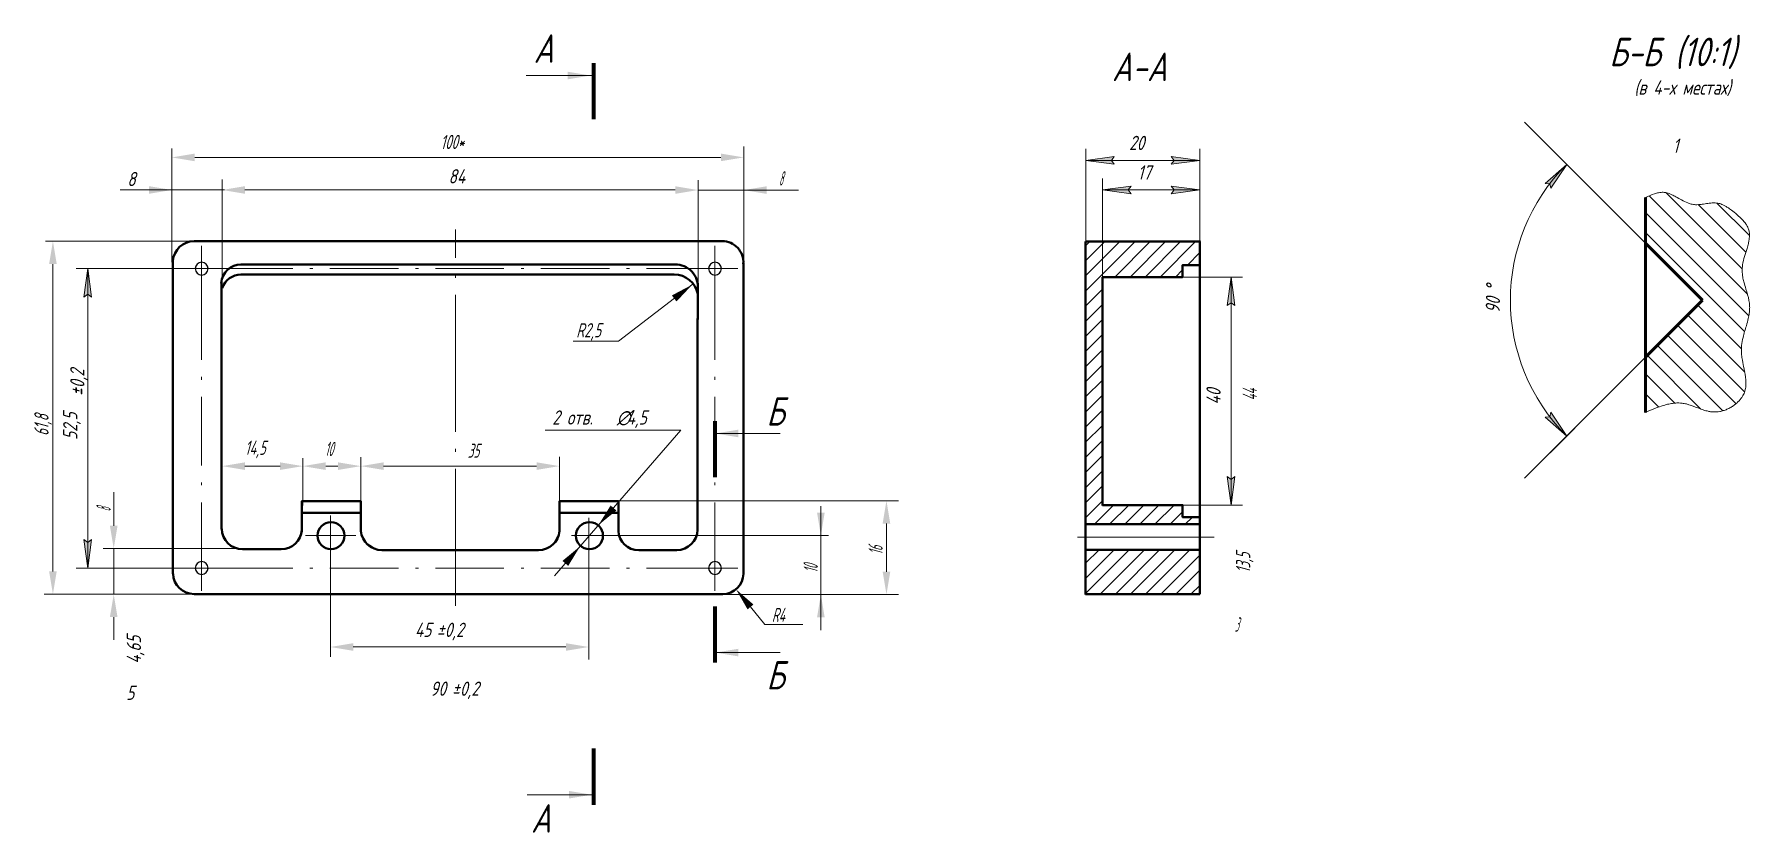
# Model space of a CAD drawing. Header units: millimetres. Extents: x 65 to 365, y 96 to 236.
import ezdxf

# ---------------------------------------------------------------- set-up
doc = ezdxf.new("R2010")
doc.units = ezdxf.units.MM
for name, pattern in [('K5LT32768', [0]), ('K5LT32770', [0]), ('K5LT32771', [0]), ('K5LT32773', [0]), ('K5LT32775', [30.5, 24, -3, 0.5, -3]), ('K5LT32778', [0]), ('K5LT32779', [0]), ('K5LT32787', [0]), ('K5LT32789', [30.5, 24, -3, 0.5, -3]), ('K5LT32790', [0]), ('K5LT32792', [18.5, 12, -3, 0.5, -3]), ('K5LT_THIN', [0])]:
    doc.linetypes.add(name, pattern=pattern)
doc.layers.add('ASHADE', color=7, linetype='Continuous')
doc.styles.add('KDIMTEXTSTYLE', font='GOST_AU.SHX', dxfattribs={"width": 0.96, "oblique": 15, "height": 5})
doc.styles.add('KTEXTSTYLE', font='GOST_AU.SHX', dxfattribs={"width": 0.96, "height": 5})
doc.dimstyles.new('KDIMSTYLE (1.00)', dxfattribs={"dimtxt": 5, "dimasz": 1, "dimexe": 2, "dimexo": 0, "dimgap": 1, "dimtad": 1, "dimtxsty": 'KDIMTEXTSTYLE', "dimsah": 1, "dimcen": 0, "dimdle": 1, "dimadec": 0, "dimazin": 0, "dimtfac": 0.667, "dimtmove": 0, "dimatfit": 3, "dimfxl": 1, "dimtvp": 1, "dimtolj": 1, "dimtzin": 0, "dimarcsym": 0})

# ---------------------------------------------------------------- blocks, each defined once
blk = doc.blocks.new('T0')
at = {"color": 7, "char_height": 2.5, "attachment_point": 1, "style": 'KTEXTSTYLE'}
for s, insert in [('\\H3.5;\\W0.965;\\Q15;\\Q15;\\H2.50;45', (131.36, 132.49)), ('\\H3.5;\\W0.965;\\Q15;\\Q15;\\H2.50;0,2', (136.59, 132.49)), ('\\H3.5;\\W0.965;\\Q15;\\Q15;\\H2.50;±', (135.2, 132.49))]:
    blk.add_mtext(s, dxfattribs=dict(at, insert=insert))
blk = doc.blocks.new('T1')
at = {"color": 7, "char_height": 2.5, "attachment_point": 1, "style": 'KTEXTSTYLE'}
for s, insert in [('\\H3.5;\\W0.965;\\Q15;\\Q15;\\H2.50;2 отв. ', (155.45, 169.72)), ('\\H3.5;\\W0.965;\\Q15;\\Q15;\\H2.50;∅', (166.76, 169.72)), ('\\H3.5;\\W0.965;\\Q15;\\Q15;\\H2.50;4,5', (168.48, 169.72))]:
    blk.add_mtext(s, dxfattribs=dict(at, insert=insert))
blk = doc.blocks.new('D2')
for points in [[(275.1, 188.1), (274.45, 193.1), (273.79, 188.1), (274.45, 188.6)], [(274.45, 153.1), (275.1, 158.1), (274.45, 157.6), (273.79, 158.1)]]:
    blk.add_hatch(color=7).paths.add_polyline_path(points)
at = {"color": 7, "linetype": 'K5LT_THIN', "lineweight": 18}
for p, q in [((265.97, 193.1), (276.45, 193.1)), ((273.79, 188.1), (274.45, 193.1)), ((274.45, 193.1), (275.1, 188.1)), ((274.45, 188.6), (273.79, 188.1)), ((275.1, 188.1), (274.45, 188.6)), ((274.45, 153.1), (273.79, 158.1)), ((273.79, 158.1), (274.45, 157.6)), ((274.45, 157.6), (275.1, 158.1)), ((275.1, 158.1), (274.45, 153.1)), ((265.97, 153.1), (276.45, 153.1))]:
    blk.add_line(p, q, dxfattribs=at)
blk.add_wipeout([(273.45, 170.73), (269.69, 170.73), (269.69, 175.28), (273.45, 175.28)])
blk.add_line((274.45, 193.1), (274.45, 153.1), dxfattribs=at)
at = {"color": 7, "insert": (270.14, 170.73), "char_height": 2.5, "attachment_point": 1, "rotation": 90, "style": 'KTEXTSTYLE'}
blk.add_mtext('\\H3.5;\\W0.965;\\Q15;\\Q15;\\H2.50;40', dxfattribs=at)
blk = doc.blocks.new('KDIMARROW_01')
blk.add_hatch(color=0).paths.add_polyline_path([(-5, -0.66), (0, 0), (-5, 0.66), (-4.5, 0)])
at = {"color": 0, "linetype": 'K5LT_THIN', "lineweight": 18}
for p, q in [((-4.5, 0), (-5, 0.66)), ((-5, 0.66), (0, 0)), ((0, 0), (-5, -0.66)), ((-5, -0.66), (-4.5, 0))]:
    blk.add_line(p, q, dxfattribs=at)
at = {"layer": 'ASHADE', "color": 0, "linetype": 'K5LT_THIN', "lineweight": 18}
blk.add_line((0, 0), (-1, 0), dxfattribs=at)
blk = doc.blocks.new('D4')
for points in [[(253.47, 213.55), (253.97, 214.21), (248.97, 213.55), (253.97, 212.9)], [(268.97, 213.55), (263.97, 214.21), (264.47, 213.55), (263.97, 212.9)]]:
    blk.add_hatch(color=7).paths.add_polyline_path(points)
at = {"color": 7, "linetype": 'K5LT_THIN', "lineweight": 18}
for p, q in [((248.97, 199.3), (248.97, 215.55)), ((248.97, 213.55), (253.97, 214.21)), ((253.97, 212.9), (248.97, 213.55)), ((253.97, 214.21), (253.47, 213.55)), ((253.47, 213.55), (253.97, 212.9)), ((264.47, 213.55), (263.97, 214.21)), ((263.97, 214.21), (268.97, 213.55)), ((268.97, 213.55), (263.97, 212.9)), ((263.97, 212.9), (264.47, 213.55)), ((268.97, 198.85), (268.97, 215.55))]:
    blk.add_line(p, q, dxfattribs=at)
blk.add_wipeout([(256.59, 214.55), (256.59, 218.31), (261.15, 218.31), (261.15, 214.55)])
blk.add_line((268.97, 213.55), (248.97, 213.55), dxfattribs=at)
at = {"color": 7, "insert": (256.59, 217.86), "char_height": 2.5, "attachment_point": 1, "style": 'KTEXTSTYLE'}
blk.add_mtext('\\H3.5;\\W0.965;\\Q15;\\Q15;\\H2.50;20', dxfattribs=at)
blk = doc.blocks.new('D5')
at = {"color": 7, "linetype": 'K5LT_THIN', "lineweight": 18}
for p, q in [((251.94, 193.1), (251.94, 210.36)), ((268.97, 199.13), (268.97, 210.36))]:
    blk.add_line(p, q, dxfattribs=at)
blk.add_wipeout([(258.08, 209.36), (258.08, 213.12), (262.64, 213.12), (262.64, 209.36)])
for points in [[(256.44, 208.36), (256.94, 209.02), (251.94, 208.36), (256.94, 207.71)], [(263.97, 207.71), (268.97, 208.36), (263.97, 209.02), (264.47, 208.36)]]:
    blk.add_hatch(color=7).paths.add_polyline_path(points)
for p, q in [((251.94, 208.36), (256.94, 209.02)), ((256.94, 207.71), (251.94, 208.36)), ((251.94, 208.36), (268.97, 208.36)), ((256.94, 209.02), (256.44, 208.36)), ((256.44, 208.36), (256.94, 207.71)), ((264.47, 208.36), (263.97, 209.02)), ((263.97, 209.02), (268.97, 208.36)), ((268.97, 208.36), (263.97, 207.71)), ((263.97, 207.71), (264.47, 208.36))]:
    blk.add_line(p, q, dxfattribs=at)
at = {"color": 7, "insert": (258.08, 212.67), "char_height": 2.5, "attachment_point": 1, "style": 'KTEXTSTYLE'}
blk.add_mtext('\\H3.5;\\W0.965;\\Q15;\\Q15;\\H2.50;17', dxfattribs=at)
blk = doc.blocks.new('D6')
for points in [[(74.65, 189.57), (74, 194.57), (73.34, 189.57), (74, 190.07)], [(74, 142.07), (74.65, 147.07), (74, 146.57), (73.34, 147.07)]]:
    blk.add_hatch(color=7).paths.add_polyline_path(points)
at = {"color": 7, "linetype": 'K5LT_THIN', "lineweight": 18}
for p, q in [((92.84, 194.57), (72, 194.57)), ((73.34, 189.57), (74, 194.57)), ((74, 194.57), (74.65, 189.57)), ((74, 190.07), (73.34, 189.57)), ((74.65, 189.57), (74, 190.07)), ((74, 142.07), (73.34, 147.07)), ((73.34, 147.07), (74, 146.57)), ((74, 146.57), (74.65, 147.07)), ((74.65, 147.07), (74, 142.07)), ((92.84, 142.07), (72, 142.07))]:
    blk.add_line(p, q, dxfattribs=at)
blk.add_wipeout([(73, 164.53), (69.24, 164.53), (69.24, 171.82), (73, 171.82)])
blk.add_line((74, 142.07), (74, 194.57), dxfattribs=at)
at = {"color": 7, "insert": (69.69, 164.53), "char_height": 2.5, "attachment_point": 1, "rotation": 90, "style": 'KTEXTSTYLE'}
blk.add_mtext('\\H3.5;\\W0.965;\\Q15;\\Q15;\\H2.50;52,5', dxfattribs=at)
blk = doc.blocks.new('T2')
at = {"color": 7, "char_height": 2.5, "attachment_point": 1, "rotation": 90, "style": 'KTEXTSTYLE'}
for s, insert in [('\\H3.5;\\W0.965;\\Q15;\\Q15;\\H2.50;0,2', (70.93, 173.62)), ('\\H3.5;\\W0.965;\\Q15;\\Q15;\\H2.50;±', (70.93, 172.23))]:
    blk.add_mtext(s, dxfattribs=dict(at, insert=insert))
blk = doc.blocks.new('T3')
at = {"color": 7, "char_height": 2.5, "attachment_point": 1, "style": 'KTEXTSTYLE'}
for s, insert in [('\\H3.5;\\W0.965;\\Q15;\\Q15;\\H2.50;90', (134.04, 122.17)), ('\\H3.5;\\W0.965;\\Q15;\\Q15;\\H2.50;±', (137.87, 122.17)), ('\\H3.5;\\W0.965;\\Q15;\\Q15;\\H2.50;0,2', (139.26, 122.17))]:
    blk.add_mtext(s, dxfattribs=dict(at, insert=insert))
blk = doc.blocks.new('T4')
at = {"color": 7, "attachment_point": 1, "style": 'KTEXTSTYLE'}
for s, insert, char_height in [('\\H3.5;\\W0.965;\\Q15;\\Q15;\\H5.00;Б-Б (10:1)', (340.77, 235.06), 5), ('\\H3.5;\\W0.965;\\Q15;\\Q15;\\H2.50;(в 4-х местах)', (345.16, 227.57), 2.5)]:
    blk.add_mtext(s, dxfattribs=dict(at, insert=insert, char_height=char_height))
blk = doc.blocks.new('D9')
for points in [[(330.51, 208.65), (333.3, 212.84), (329.51, 209.51), (330.34, 209.46)], [(333.3, 165.21), (330.51, 169.41), (330.34, 168.6), (329.51, 168.54)]]:
    blk.add_hatch(color=7).paths.add_polyline_path(points)
at = {"color": 7, "linetype": 'K5LT_THIN', "lineweight": 18}
for p, q in [((325.91, 220.24), (334.72, 211.43)), ((329.51, 209.51), (333.3, 212.84)), ((333.3, 212.84), (330.51, 208.65)), ((330.34, 209.46), (329.51, 209.51)), ((330.51, 208.65), (330.34, 209.46)), ((329.51, 168.54), (330.34, 168.6)), ((333.3, 165.21), (329.51, 168.54)), ((330.34, 168.6), (330.51, 169.41)), ((330.51, 169.41), (333.3, 165.21)), ((325.91, 157.81), (334.72, 166.62))]:
    blk.add_line(p, q, dxfattribs=at)
blk.add_wipeout([(322.39, 186.73), (318.64, 186.79), (318.74, 192.37), (322.49, 192.3)])
blk.add_arc((357.12, 189.03), 33.68, 135, 225, dxfattribs=at)
at = {"color": 7, "char_height": 2.5, "attachment_point": 1, "rotation": 89, "style": 'KTEXTSTYLE'}
for s, insert in [('\\H3.5;\\W0.965;\\Q15;\\Q15;\\H2.50;90', (319.08, 186.79)), ('\\H3.5;\\W0.965;\\Q15;\\Q15;\\H2.50;°', (319.15, 190.62))]:
    blk.add_mtext(s, dxfattribs=dict(at, insert=insert))

msp = doc.modelspace()

# ---------------------------------------------------------------- hatches: boundary and pattern name
for points in [[(158.171, 229.093), (158.171, 227.759), (162.171, 228.426)], [(92.752, 214.738), (92.752, 213.405), (88.752, 214.071)], [(185.02, 214.738), (185.02, 213.405), (189.02, 214.071)], [(84.752, 209.029), (84.752, 207.696), (88.752, 208.363)], [(101.563, 209.029), (101.563, 207.696), (97.563, 208.363)], [(177.008, 209.008), (177.008, 207.675), (181.008, 208.342)], [(193.019, 209.008), (193.019, 207.675), (189.019, 208.342)], [(67.233, 195.379), (68.566, 195.379), (67.899, 199.379)], [(176.417, 189.869), (177.224, 188.807), (180.005, 191.759)], [(188.069, 166.334), (188.069, 165.001), (184.069, 165.668)], [(101.563, 160.608), (101.563, 159.274), (97.563, 159.941)], [(107.721, 160.608), (107.721, 159.274), (111.721, 159.941)], [(115.721, 160.608), (115.721, 159.274), (111.721, 159.941)], [(117.881, 160.608), (117.881, 159.274), (121.881, 159.941)], [(125.881, 160.608), (125.881, 159.274), (121.881, 159.941)], [(152.691, 160.608), (152.691, 159.274), (156.691, 159.941)], [(213.375, 149.88), (214.709, 149.88), (214.042, 153.88)], [(166.684, 152.164), (165.683, 153.045), (163.541, 149.602)], [(201.874, 151.786), (203.207, 151.786), (202.541, 147.786)], [(77.892, 149.473), (79.226, 149.473), (78.559, 145.473)], [(157.233, 143.321), (158.242, 142.449), (160.353, 145.912)], [(67.233, 141.487), (68.566, 141.487), (67.899, 137.487)], [(213.375, 141.424), (214.709, 141.424), (214.042, 137.424)], [(77.892, 133.487), (79.226, 133.487), (78.559, 137.487)], [(190.719, 135.676), (189.688, 134.83), (187.666, 138.345)], [(201.875, 133.424), (203.208, 133.424), (202.542, 137.424)], [(120.551, 128.896), (120.551, 127.563), (116.551, 128.229)], [(157.854, 128.896), (157.854, 127.563), (161.854, 128.229)], [(188.069, 127.917), (188.069, 126.584), (184.069, 127.251)], [(158.354, 102.999), (158.354, 101.665), (162.354, 102.332)]]:
    msp.add_hatch(color=7).paths.add_polyline_path(points)
h = msp.add_hatch()
h.set_pattern_fill('', angle=-90, style=0, pattern_type=0)
h.set_pattern_definition([(-45, (0, 0), (1.767767, 1.767767), [])])
h.paths.add_polyline_path([(347.119, 207.05), (347.153, 207.065), (347.204, 207.088), (347.28, 207.122), (347.395, 207.173), (347.565, 207.249), (347.822, 207.36), (348.205, 207.517), (348.777, 207.721), (349.626, 207.92), (350.39, 207.94), (350.473, 207.931), (350.639, 207.905), (350.968, 207.828), (351.621, 207.59), (352.349, 207.226), (352.715, 207.021), (352.901, 206.915), (353.007, 206.854), (353.102, 206.8), (353.23, 206.727), (353.415, 206.623), (353.692, 206.472), (354.11, 206.262), (354.745, 205.999), (355.515, 205.811), (355.612, 205.799), (355.807, 205.783), (356.202, 205.777), (356.949, 205.838), (357.325, 205.889), (357.515, 205.918), (357.615, 205.933), (357.687, 205.944), (357.779, 205.958), (357.911, 205.978), (358.106, 206.006), (358.397, 206.043), (358.828, 206.082), (359.462, 206.082), (359.778, 206.044), (359.849, 206.031), (359.99, 206.001), (360.268, 205.923), (360.812, 205.704), (361.86, 205.068), (362.477, 204.6), (362.614, 204.491), (362.677, 204.441), (362.802, 204.34), (363.05, 204.135), (363.463, 203.776), (364.012, 203.247), (364.692, 202.429), (365.241, 201.293), (365.266, 201.195), (365.305, 200.998), (365.347, 200.597), (365.307, 199.766), (365.041, 198.524), (364.853, 197.881), (364.75, 197.546), (364.688, 197.347), (364.634, 197.172), (364.567, 196.952), (364.475, 196.639), (364.348, 196.176), (364.193, 195.488), (364.074, 194.475), (364.071, 194.337), (364.075, 194.062), (364.119, 193.515), (364.32, 192.433), (364.534, 191.635), (364.653, 191.235), (364.716, 191.025), (364.758, 190.889), (364.802, 190.743), (364.863, 190.542), (364.949, 190.249), (365.07, 189.813), (365.226, 189.165), (365.369, 188.195), (365.383, 187.939), (365.386, 187.799), (365.382, 187.519), (365.339, 186.96), (365.14, 185.838), (364.892, 184.884), (364.751, 184.398), (364.675, 184.138), (364.622, 183.961), (364.565, 183.767), (364.488, 183.501), (364.379, 183.112), (364.23, 182.533), (364.049, 181.661), (363.928, 180.335), (363.928, 180.255), (363.93, 180.096), (363.946, 179.778), (364.009, 179.138), (364.167, 178.175), (364.262, 177.688), (364.315, 177.429), (364.351, 177.254), (364.391, 177.063), (364.444, 176.801), (364.518, 176.42), (364.615, 175.859), (364.713, 175.034), (364.699, 173.838), (364.393, 172.685), (364.338, 172.565), (364.215, 172.328), (363.919, 171.869), (363.157, 171.029), (361.583, 169.984), (359.861, 169.469), (359.356, 169.432), (359.236, 169.432), (358.997, 169.44), (358.524, 169.49), (357.594, 169.7), (356.789, 169.967), (356.388, 170.116), (356.182, 170.195), (356.06, 170.241), (355.945, 170.285), (355.792, 170.344), (355.57, 170.427), (355.241, 170.547), (354.751, 170.71), (354.014, 170.901), (353.747, 170.949), (353.626, 170.967), (353.383, 170.994), (352.895, 171.017), (351.913, 170.954), (349.93, 170.478), (348.458, 169.929), (347.721, 169.62), (347.351, 169.462), (347.167, 169.383), (347.119, 169.362), (347.119, 179.025), (357.119, 189.025), (347.119, 199.025)])

# ---------------------------------------------------------------- linework, layer by layer
at = {"color": 7, "linetype": 'K5LT32768', "lineweight": 18}
for p, q in [((162.472, 228.426), (150.844, 228.426)), ((98.009, 208.363), (79.681, 208.363)), ((97.563, 197.282), (97.563, 191.459)), ((88.813, 186.497), (88.844, 178.48)), ((180.959, 185.037), (180.959, 173.367)), ((180.935, 174.012), (180.935, 161.972)), ((177.961, 166.273), (154.185, 166.273)), ((155.826, 140.684), (177.961, 166.273)), ((181.001, 158.992), (181.001, 163.12)), ((88.98, 141.289), (88.98, 158.314)), ((89.035, 141.502), (89.035, 158.319)), ((156.696, 154.69), (156.696, 153.919)), ((188.968, 141.724), (188.968, 154.493)), ((111.649, 148.932), (111.595, 151.365)), ((121.889, 151.392), (121.889, 148.424)), ((156.763, 148.397), (156.736, 151.392)), ((161.881, 144.414), (161.881, 150.874)), ((167.087, 151.445), (167.087, 148.21)), ((202.541, 145.407), (202.541, 152.893)), ((112.162, 147.753), (121.021, 147.753)), ((121.889, 148.424), (122.826, 146.472)), ((155.556, 146.124), (156.763, 148.397)), ((164.969, 147.789), (158.793, 147.789)), ((164.145, 147.786), (203.908, 147.786)), ((167.087, 148.21), (167.97, 146.231)), ((122.826, 146.472), (124.946, 145.162)), ((124.946, 145.162), (153.548, 145.215)), ((153.548, 145.215), (155.556, 146.124)), ((117.767, 137.51), (92.539, 137.51)), ((117.658, 137.515), (92.758, 137.515)), ((180.447, 137.635), (97.462, 137.635)), ((153.975, 137.574), (185.932, 137.574)), ((162.67, 102.328), (151.042, 102.328))]:
    msp.add_line(p, q, dxfattribs=at)
at = {"color": 7, "linetype": 'K5LT32778', "lineweight": 18}
for p, q in [((88.752, 195.681), (88.752, 215.66)), ((92.752, 214.071), (185.02, 214.071)), ((189.02, 195.681), (189.02, 215.975)), ((97.563, 195.847), (97.563, 210.181)), ((101.563, 208.363), (177.009, 208.363)), ((180.978, 208.342), (198.632, 208.342)), ((181.009, 191.854), (181.009, 210.081)), ((88.752, 197.844), (88.752, 206.613)), ((92.487, 199.379), (66.574, 199.379)), ((67.899, 141.487), (67.899, 195.379)), ((180.167, 191.882), (167.079, 181.879)), ((167.079, 181.879), (159.085, 181.879)), ((97.563, 153.016), (97.563, 160.121)), ((97.569, 153.917), (97.569, 160.738)), ((101.563, 159.941), (107.721, 159.941)), ((111.721, 153.016), (111.721, 161.348)), ((111.721, 154.014), (111.721, 160.121)), ((115.721, 159.941), (117.881, 159.941)), ((121.881, 153.848), (121.881, 161.537)), ((121.881, 154.014), (121.881, 160.121)), ((125.881, 159.941), (152.691, 159.941)), ((156.691, 153.848), (156.691, 161.556)), ((78.559, 149.473), (78.559, 155.394)), ((166.238, 153.88), (216.145, 153.88)), ((116.551, 151.284), (116.551, 126.499)), ((202.542, 149.807), (202.542, 151.706)), ((214.042, 141.424), (214.042, 149.88)), ((104.979, 145.473), (76.731, 145.473)), ((78.559, 137.487), (78.559, 145.473)), ((161.881, 144.519), (161.862, 126.043)), ((202.542, 131.152), (202.542, 145.807)), ((92.654, 137.487), (66.393, 137.487)), ((102.981, 137.487), (73.382, 137.487)), ((104.979, 137.487), (78.379, 137.487)), ((165.616, 137.424), (216.145, 137.424)), ((78.559, 133.487), (78.559, 129.487)), ((190.204, 135.253), (192.741, 132.161)), ((192.741, 132.161), (199.366, 132.161)), ((120.551, 128.229), (157.854, 128.229))]:
    msp.add_line(p, q, dxfattribs=at)
at = {"color": 7, "linetype": 'K5LT32775', "lineweight": 18}
msp.add_line((138.475, 135.454), (138.475, 201.449), dxfattribs=at)
at = {"color": 7, "linetype": 'K5LT32787', "lineweight": 9}
for p, q in [((270.958, 193.101), (257.571, 193.101)), ((248.966, 178.904), (248.966, 189.329)), ((248.966, 184.467), (248.966, 160.743)), ((183.768, 165.668), (195.396, 165.668)), ((265.966, 153.101), (256.309, 153.101)), ((183.768, 127.251), (195.396, 127.251))]:
    msp.add_line(p, q, dxfattribs=at)
at = {"color": 7, "linetype": 'K5LT32771', "lineweight": 100}
for points in [[(162.67, 230.604), (162.67, 220.763)], [(183.967, 167.846), (183.967, 158.004)], [(183.967, 135.34), (183.967, 125.498)], [(162.67, 110.425), (162.67, 100.583)]]:
    msp.add_lwpolyline(points, dxfattribs=at)
at = {"color": 7, "linetype": 'K5LT32773', "lineweight": 18}
for points in [[(347.119, 199.025), (325.906, 220.239)], [(93.967, 198.574), (93.967, 190.574)], [(183.967, 198.574), (183.967, 190.574)], [(89.967, 194.574), (97.967, 194.574)], [(179.967, 194.574), (187.967, 194.574)], [(347.119, 179.025), (325.906, 157.812)], [(93.967, 146.074), (93.967, 138.074)], [(183.967, 146.074), (183.967, 138.074)], [(89.967, 142.074), (97.967, 142.074)], [(179.967, 142.074), (187.967, 142.074)]]:
    msp.add_lwpolyline(points, dxfattribs=at)
at = {"color": 7, "linetype": 'K5LT32770', "lineweight": 50}
for points in [[(347.119, 207.05), (347.119, 169.362)], [(357.119, 189.025), (347.119, 199.025)], [(357.119, 189.025), (347.119, 179.025)]]:
    msp.add_lwpolyline(points, dxfattribs=at)
at = {"color": 7, "linetype": 'K5LT32779', "lineweight": 40}
for points in [[(94.825, 199.37), (92.638, 199.37, 0.3932676), (88.948, 195.937)], [(178.65, 199.384), (185.261, 199.384, -0.4345938), (188.944, 195.427)], [(105.169, 195.306), (100.899, 195.306, 0.3972635), (97.421, 192.025)], [(105.169, 193.541), (100.899, 193.541, 0.3248756), (97.586, 191.135)], [(180.971, 190.132, 0.3533577), (176.82, 193.538)], [(180.963, 191.097, 0.4480917), (176.98, 195.293)], [(105.181, 145.374), (101.136, 145.379, -0.4088075), (97.486, 148.943)], [(105.181, 145.374), (107.895, 145.374, 0.3894464), (111.561, 148.739)], [(128.273, 145.219), (125.559, 145.219, -0.3894464), (121.893, 148.584)], [(150.347, 145.219), (153.061, 145.219, 0.3894464), (156.727, 148.584)], [(177.263, 145.219), (170.601, 145.219, -0.410444), (167.042, 148.584)], [(177.263, 145.219, 0.4083351), (180.929, 148.796)], [(95.48, 137.512), (92.647, 137.512, -0.4017188), (88.958, 141.046)], [(185.335, 137.501, 0.4120243), (188.968, 141.085)]]:
    msp.add_lwpolyline(points, format="xyb", dxfattribs=at)
for points in [[(185.358, 199.373), (92.638, 199.373)], [(248.966, 137.423), (248.966, 199.301)], [(248.966, 199.301), (269.124, 199.301)], [(268.966, 137.501), (268.966, 199.301)], [(88.951, 195.937), (88.951, 141.029)], [(188.968, 141.085), (188.968, 195.514)], [(114.384, 193.538), (100.846, 193.538)], [(114.544, 195.293), (100.872, 195.293)], [(114.305, 193.538), (176.82, 193.538)], [(114.465, 195.293), (176.98, 195.293)], [(268.966, 195.201), (265.966, 195.201), (265.966, 193.101), (251.939, 193.101)], [(251.939, 153.023), (251.939, 193.101)], [(97.472, 189.144), (97.472, 192.383)], [(97.476, 148.892), (97.476, 192.47)], [(180.954, 191.34), (180.954, 191.835)], [(180.963, 185.665), (180.963, 191.505)], [(180.939, 172.93), (180.939, 185.837)], [(180.935, 174.382), (180.935, 163.176)], [(180.939, 148.769), (180.939, 163.717)], [(121.876, 148.409), (121.876, 153.819), (111.555, 153.819), (111.555, 148.409)], [(167.042, 148.409), (167.042, 153.819), (156.721, 153.819), (156.721, 148.409)], [(111.461, 151.732), (121.928, 151.732)], [(156.608, 151.732), (167.075, 151.732)], [(268.966, 151.001), (265.966, 151.001), (265.966, 153.101), (251.939, 153.101)], [(268.967, 149.751), (248.966, 149.751)], [(127.664, 145.211), (150.815, 145.211)], [(268.967, 145.251), (248.966, 145.251)], [(92.647, 137.501), (185.335, 137.501)], [(248.966, 137.501), (268.966, 137.501)]]:
    msp.add_lwpolyline(points, dxfattribs=at)
at = {"color": 7, "linetype": 'K5LT32790', "lineweight": 25}
for points in [[(92.842, 194.574, 1), (95.092, 194.574, 1)], [(182.842, 194.574, 1), (185.092, 194.574, 1)], [(92.842, 142.074, 1), (95.092, 142.074, 1)], [(182.842, 142.074, 1), (185.092, 142.074, 1)]]:
    msp.add_lwpolyline(points, format="xyb", close=True, dxfattribs=at)
at = {"color": 7, "linetype": 'K5LT32792', "lineweight": 18}
for points in [[(97.967, 194.574), (179.967, 194.574)], [(93.967, 190.574), (93.967, 146.074)], [(183.967, 190.574), (183.967, 146.074)], [(97.967, 142.074), (179.967, 142.074)]]:
    msp.add_lwpolyline(points, dxfattribs=at)
at = {"color": 7, "linetype": 'K5LT32779', "lineweight": 40}
for points in [[(119.028, 147.753, 1), (114.278, 147.753, 1)], [(164.34, 147.753, 1), (159.59, 147.753, 1)]]:
    msp.add_lwpolyline(points, format="xyb", close=True, dxfattribs=at)
at = {"color": 7, "linetype": 'K5LT32789', "lineweight": 18}
msp.add_lwpolyline([(271.509, 147.501), (246.219, 147.501)], dxfattribs=at)
at = {"color": 7, "linetype": 'K5LT32787', "lineweight": 9}
msp.add_open_spline([(347.119, 207.05), (347.649, 207.279), (348.386, 207.624), (349.32, 207.879), (349.828, 207.951), (350.216, 207.959), (350.555, 207.925), (350.904, 207.853), (351.309, 207.725), (351.839, 207.499), (352.564, 207.115), (353.456, 206.588), (354.337, 206.133), (355.041, 205.897), (355.508, 205.804), (355.937, 205.77), (356.458, 205.781), (357.176, 205.86), (358.065, 206.009), (358.912, 206.107), (359.548, 206.084), (359.958, 206.016), (360.323, 205.912), (360.72, 205.755), (361.177, 205.52), (361.753, 205.156), (362.523, 204.574), (363.401, 203.854), (364.167, 203.111), (364.66, 202.497), (364.948, 202.035), (365.13, 201.65), (365.243, 201.309), (365.316, 200.968), (365.355, 200.591), (365.351, 200.139), (365.291, 199.591), (365.15, 198.903), (364.874, 197.924), (364.476, 196.697), (364.162, 195.485), (364.061, 194.526), (364.077, 193.827), (364.171, 193.076), (364.387, 192.114), (364.803, 190.736), (365.227, 189.361), (365.39, 188.151), (365.388, 187.407), (365.312, 186.663), (365.125, 185.709), (364.732, 184.304), (364.251, 182.753), (363.969, 181.304), (363.911, 180.276), (363.965, 179.406), (364.125, 178.323), (364.435, 176.872), (364.713, 175.441), (364.749, 174.289), (364.681, 173.625), (364.561, 173.116), (364.401, 172.682), (364.196, 172.278), (363.931, 171.869), (363.589, 171.446), (363.161, 171.018), (362.647, 170.601), (362.059, 170.218), (361.425, 169.898), (360.783, 169.659), (360.168, 169.506), (359.601, 169.433), (359.065, 169.427), (358.512, 169.482), (357.862, 169.615), (357.027, 169.87), (355.832, 170.329), (354.657, 170.782), (353.602, 170.984), (352.919, 171.028), (352.217, 171.001), (351.402, 170.885), (350.407, 170.644), (349.115, 170.208), (347.996, 169.74), (347.279, 169.431), (347.119, 169.362)], degree=3, knots=[0, 0, 0, 0, 1.7325081, 2.431898, 2.8952296, 3.2684526, 3.5943523, 3.9143099, 4.3358775, 4.8682657, 5.6387915, 6.7938357, 7.9806409, 8.6033231, 9.0138321, 9.4077234, 9.8924002, 10.5743547, 11.572211, 12.5984774, 13.1236108, 13.4756888, 13.8430951, 14.2591015, 14.7536787, 15.3841837, 16.2991813, 17.6489127, 18.7896649, 19.4940717, 20.0041042, 20.417857, 20.7709781, 21.0776198, 21.4639974, 21.9038646, 22.4320036, 23.1166075, 24.0076455, 25.4798019, 26.9901605, 27.7522579, 28.3643861, 29.0834051, 30.019593, 31.3155881, 33.402469, 34.3259841, 34.964711, 35.6303633, 36.5682885, 37.8772659, 40.0029616, 41.4391449, 42.2927751, 43.0847763, 44.0497745, 45.5726155, 47.53806, 48.4082761, 49.0217595, 49.5351486, 49.9711688, 50.4065897, 50.8905078, 51.4317876, 52.0364024, 52.7025592, 53.4138105, 54.1361898, 54.8291334, 55.4647455, 56.0351024, 56.5386305, 57.0695098, 57.6995697, 58.5276664, 59.6843564, 61.5430175, 62.2888527, 62.8982399, 63.5928821, 64.3916723, 65.3639031, 66.6583765, 68.4782798, 69.001331, 69.001331, 69.001331, 69.001331], dxfattribs=at)

# ---------------------------------------------------------------- block references
for name in ['T4', 'T1', 'T0', 'T3']:
    msp.add_blockref(name, (0, 0))

# ---------------------------------------------------------------- texts
at = {"color": 7, "attachment_point": 1, "style": 'KTEXTSTYLE'}
for s, insert, char_height in [('\\H3.5;\\W0.965;\\Q15;\\Q15;\\H5.00;A', (152.189, 235.653), 5), ('\\H3.5;\\W0.965;\\Q15;\\Q15;\\H5.00;А-А', (253.583, 232.449), 5), ('\\H3.5;\\W0.965;\\Q15;\\Q15;\\W0.802;\\H2.50;100*', (135.856, 218.028), 2.5), ('\\H3.5;\\W0.965;\\Q15;\\Q15;\\H2.50;8', (80.931, 211.533), 2.5), ('\\H3.5;\\W0.965;\\Q15;\\Q15;\\H2.50;84', (137.247, 212.006), 2.5), ('\\H3.5;\\W0.965;\\Q15;\\Q15;\\W0.375;\\H2.50;8', (195.194, 211.646), 2.5), ('\\H3.5;\\W0.965;\\Q15;\\Q15;\\W0.837;\\H2.50;R2,5', (159.647, 185.014), 2.5), ('\\H3.5;\\W0.965;\\Q15;\\Q15;\\H5.00;Б', (192.988, 172.041), 5), ('\\H3.5;\\W0.965;\\Q15;\\Q15;\\W0.776;\\H2.50;14,5', (101.564, 164.415), 2.5), ('\\H3.5;\\W0.965;\\Q15;\\Q15;\\W0.611;\\H2.50;10', (115.579, 164.208), 2.5), ('\\H3.5;\\W0.965;\\Q15;\\Q15;\\W0.703;\\H2.50;35', (140.61, 163.898), 2.5), ('\\H3.5;\\W0.965;\\Q15;\\Q15;\\W0.717;\\H2.50;R4', (193.944, 135.1), 2.5), ('\\H3.5;\\W0.965;\\Q15;\\Q15;\\W0.396;\\H2.50;3', (275.119, 133.428), 2.5), ('\\H3.5;\\W0.965;\\Q15;\\Q15;\\H5.00;Б', (192.988, 125.787), 5), ('\\H3.5;\\W0.965;\\Q15;\\Q15;\\H2.50;5', (80.754, 121.455), 2.5), ('\\H3.5;\\W0.965;\\Q15;\\Q15;\\H5.00;A', (151.729, 100.681), 5)]:
    msp.add_mtext(s, dxfattribs=dict(at, insert=insert, char_height=char_height))
at = {"color": 7, "char_height": 2.5, "attachment_point": 1, "rotation": 90, "style": 'KTEXTSTYLE'}
for s, insert in [('\\H3.5;\\W0.965;\\Q15;\\Q15;\\W0.806;\\H2.50;61,8', (64.644, 165.243)), ('\\H3.5;\\W0.965;\\Q15;\\Q15;\\W0.375;\\H2.50;8', (75.534, 151.991)), ('\\H3.5;\\W0.965;\\Q15;\\Q15;\\W0.613;\\H2.50;16', (210.882, 144.427)), ('\\H3.5;\\W0.965;\\Q15;\\Q15;\\W0.776;\\H2.50;13,5', (275.32, 141.231)), ('\\H3.5;\\W0.965;\\Q15;\\Q15;\\W0.611;\\H2.50;10', (199.512, 141.25)), ('\\H3.5;\\W0.965;\\Q15;\\Q15;\\H2.50;4,65', (80.845, 125.276))]:
    msp.add_mtext(s, dxfattribs=dict(at, insert=insert))

# ---------------------------------------------------------------- next in the draw order: dimensions: what is measured, and where the dimension line sits
at = {"color": 7}
dim = msp.add_angular_dim_2l(base=(333.065, 212.603), line1=((357.119, 189.025), (325.906, 220.239)), line2=((357.119, 189.025), (325.906, 157.812)), text='\\H2.5;\\W0.965;\\Q15;\\H2.5;\\W0.965;\\Q15;\\Q15;90\\Q15;°\\Q15;', dimstyle='KDIMSTYLE (1.00)', override={"dimblk1": 'KDIMARROW_01', "dimblk2": 'KDIMARROW_01', "dimclrt": 7, "dimtolj": 1}, dxfattribs=at)
dim.commit()
dim.dimension.update_dxf_attribs({"geometry": 'D9', "text_midpoint": (323.441, 189.613), "dimtype": 162})
dim = msp.add_linear_dim(base=(268.966, 213.554), p1=(248.966, 199.301), p2=(268.966, 198.851), text='\\H2.5;\\W0.965;\\Q15;\\H2.5;\\W0.965;\\Q15;\\Q15;20', dimstyle='KDIMSTYLE (1.00)', override={"dimexo": 0, "dimblk1": 'KDIMARROW_01', "dimblk2": 'KDIMARROW_01', "dimse1": 0, "dimse2": 0, "dimclrt": 7, "dimtolj": 1}, dxfattribs=at)
dim.commit()
dim.dimension.update_dxf_attribs({"geometry": 'D4', "text_midpoint": (258.966, 213.554), "dimtype": 160})
for base, p1, p2, text, picture, middle in [((73.996, 142.074), (92.842, 194.574), (92.842, 142.074), '\\H2.5;\\W0.965;\\Q15;\\H2.5;\\W0.965;\\Q15;\\Q15;52,5', 'D6', (73.996, 168.324)), ((274.447, 193.101), (265.966, 153.101), (265.966, 193.101), '\\H2.5;\\W0.965;\\Q15;\\H2.5;\\W0.965;\\Q15;\\Q15;40', 'D2', (274.447, 173.101))]:
    dim = msp.add_linear_dim(base=base, p1=p1, p2=p2, angle=90, text=text, dimstyle='KDIMSTYLE (1.00)', override={"dimexo": 0, "dimblk1": 'KDIMARROW_01', "dimblk2": 'KDIMARROW_01', "dimse1": 0, "dimse2": 0, "dimclrt": 7, "dimtolj": 1}, dxfattribs=at)
    dim.commit()
    dim.dimension.update_dxf_attribs({"geometry": picture, "text_midpoint": middle, "dimtype": 160})

# ---------------------------------------------------------------- next in the draw order: block references
msp.add_blockref('T2', (0, 0))

# ---------------------------------------------------------------- next in the draw order: texts
at = {"color": 7, "insert": (351.904, 217.368), "char_height": 2.5, "attachment_point": 1, "style": 'KTEXTSTYLE'}
msp.add_mtext('\\H3.5;\\W0.965;\\Q15;\\Q15;\\H2.50;1', dxfattribs=at)
at = {"color": 7, "insert": (276.494, 171.448), "char_height": 2.5, "attachment_point": 1, "rotation": 90, "style": 'KTEXTSTYLE'}
msp.add_mtext('\\H3.5;\\W0.965;\\Q15;\\Q15;\\W0.685;\\H2.50;44', dxfattribs=at)

# ---------------------------------------------------------------- next in the draw order: dimensions: what is measured, and where the dimension line sits
at = {"color": 7}
dim = msp.add_linear_dim(base=(251.939, 208.364), p1=(268.966, 199.126), p2=(251.939, 193.101), text='\\H2.5;\\W0.965;\\Q15;\\H2.5;\\W0.965;\\Q15;\\Q15;17', dimstyle='KDIMSTYLE (1.00)', override={"dimexo": 0, "dimblk1": 'KDIMARROW_01', "dimblk2": 'KDIMARROW_01', "dimse1": 0, "dimse2": 0, "dimclrt": 7, "dimtolj": 1}, dxfattribs=at)
dim.commit()
dim.dimension.update_dxf_attribs({"geometry": 'D5', "text_midpoint": (260.453, 208.364), "dimtype": 160})

# ---------------------------------------------------------------- next in the draw order: hatches: boundary and pattern name
h = msp.add_hatch()
h.set_pattern_fill('', style=0, pattern_type=0)
h.set_pattern_definition([(45, (0, 0), (-1.325825, 1.325825), [])])
h.paths.add_polyline_path([(268.966, 199.301), (248.966, 199.301), (248.966, 149.751), (268.966, 149.751), (268.966, 151.001), (265.966, 151.001), (265.966, 153.101), (251.939, 153.101), (251.939, 193.101), (265.966, 193.101), (265.966, 195.201), (268.966, 195.201)])
h.paths.add_polyline_path([(268.966, 145.251), (248.966, 145.251), (248.966, 137.501), (268.966, 137.501)])

doc.saveas('drawing.dxf')
